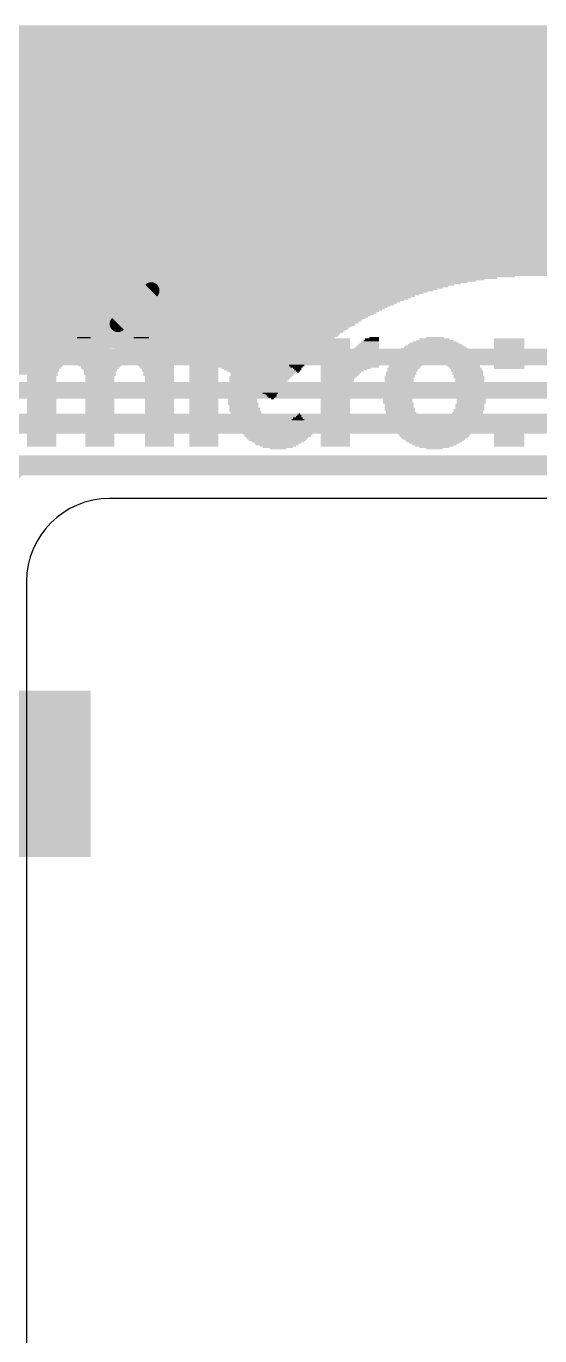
# Model space of a CAD drawing. Extents: x -28.6 to 28.6, y -39.6 to 14.1.
# Drawn here: x 5.08 to 12.92, y -23.84 to -3.84 of the extents above; entities that cross this region are included whole.
import ezdxf

# ---------------------------------------------------------------- set-up
doc = ezdxf.new("R2010")
doc.units = 0
for name, color, linetype in [('1', 12, 'CONTINUOUS'), ('17', 110, 'CONTINUOUS'), ('20', 53, 'CONTINUOUS'), ('200', 40, 'CONTINUOUS'), ('201', 6, 'CONTINUOUS'), ('21', 40, 'CONTINUOUS')]:
    doc.layers.add(name, color=color, linetype=linetype)

# ---------------------------------------------------------------- blocks, each defined once
blk = doc.blocks.new('ROUNDP')
at = {"const_width": 0.5}
blk.add_lwpolyline([(0, -0.25, 1), (0, 0.25, 1), (0, -0.25)], format="xyb", dxfattribs=at)
blk = doc.blocks.new('RECT')
blk.add_solid([(-0.5, -0.5), (0.5, -0.5), (-0.5, 0.5), (0.5, 0.5)])

msp = doc.modelspace()

# ---------------------------------------------------------------- linework, layer by layer
at = {"layer": '1'}
for points, const_width in [([(5.715, -4.68), (5.715, -7.874)], 0.254), ([(8.255, -4.68), (8.255, -5.32)], 0.3048), ([(10.795, -4.68), (10.795, -5.32)], 0.3048), ([(8.255, -5.32), (9.525, -6.59)], 0.3048), ([(10.795, -5.32), (9.525, -6.59)], 0.3048), ([(10.795, -5.32), (12.065, -6.59)], 0.3048), ([(13.335, -5.32), (12.065, -6.59)], 0.3048), ([(6.985, -6.59), (6.985, -7.874)], 0.254), ([(5.715, -7.874), (3.683, -7.874)], 0.254), ([(6.985, -7.874), (6.477, -8.382)], 0.254), ([(6.477, -8.382), (3.937, -8.382)], 0.254), ([(15.875, -8.89), (4.191, -8.89)], 0.254), ([(16.51, -9.398), (4.445, -9.398)], 0.254), ([(4.699, -9.906), (18.923, -9.906)], 0.3048), ([(3.81, -11.684), (4.953, -10.541)], 0.3048), ([(4.953, -10.541), (20.193, -10.541)], 0.3048)]:
    msp.add_lwpolyline(points, dxfattribs=dict(at, const_width=const_width))
for points, const_width in [([(5.7785, -4.68, 1), (5.6515, -4.68)], 0.127), ([(8.3312, -4.68, 1), (8.1788, -4.68)], 0.1524), ([(10.8712, -4.68, 1), (10.7188, -4.68)], 0.1524), ([(8.3089, -5.2661, 1), (8.2011, -5.3739)], 0.1524), ([(10.8489, -5.2661, 1), (10.7411, -5.3739)], 0.1524), ([(10.8489, -5.3739, 1), (10.7411, -5.2661)], 0.1524), ([(8.1788, -5.32, 1), (8.3312, -5.32)], 0.1524), ([(10.7188, -5.32, 1), (10.8712, -5.32)], 0.1524), ([(7.0485, -6.59, 1), (6.9215, -6.59)], 0.127), ([(9.4711, -6.5361, 1), (9.5789, -6.6439)], 0.1524), ([(9.4711, -6.6439, 1), (9.5789, -6.5361)], 0.1524), ([(12.0111, -6.5361, 1), (12.1189, -6.6439)], 0.1524), ([(12.0111, -6.6439, 1), (12.1189, -6.5361)], 0.1524), ([(5.715, -7.9375, 1), (5.715, -7.8105)], 0.127), ([(7.0299, -7.9189, 1), (6.9401, -7.8291)], 0.127), ([(5.6515, -7.874, 1), (5.7785, -7.874)], 0.127), ([(6.9215, -7.874, 1), (7.0485, -7.874)], 0.127), ([(6.4321, -8.3371, 1), (6.5219, -8.4269)], 0.127), ([(6.477, -8.4455, 1), (6.477, -8.3185)], 0.127), ([(5.0069, -10.5949, 1), (4.8991, -10.4871)], 0.1524)]:
    msp.add_lwpolyline(points, format="xyb", dxfattribs=dict(at, const_width=const_width))
at = {"layer": '20'}
for p, q in [((23.876, -11.049), (6.35, -11.049)), ((5.08, -12.319), (5.08, -38.354))]:
    msp.add_line(p, q, dxfattribs=at)
msp.add_arc((6.35, -12.319), 1.27, 90, 180, dxfattribs=at)
at = {"layer": '21', "const_width": 0.127}
msp.add_lwpolyline([(-27.5, -7.5), (27.5, -7.5)], dxfattribs=at)

# ---------------------------------------------------------------- block references
at = {"layer": '17', "xscale": 1.6764, "yscale": 1.6764}
for p in [(5.715, -4.68), (5.715, -4.68), (8.255, -4.68), (8.255, -4.68), (10.795, -4.68), (10.795, -4.68), (13.335, -4.68), (13.335, -4.68), (4.445, -6.59), (4.445, -6.59), (6.985, -6.59), (6.985, -6.59), (9.525, -6.59), (9.525, -6.59), (12.065, -6.59), (12.065, -6.59)]:
    msp.add_blockref('ROUNDP', p, dxfattribs=at)
at = {"layer": '200', "yscale": 0.0212}
for p, xscale in [((7.7879, -8.0446), 0.4445), ((7.7879, -8.0658), 0.4445), ((7.7879, -8.0869), 0.4445), ((7.7879, -8.1081), 0.4445), ((7.7879, -8.1293), 0.4445), ((7.7879, -8.1504), 0.4445), ((7.7879, -8.1716), 0.4445), ((7.7879, -8.1928), 0.4445), ((7.7879, -8.2139), 0.4445), ((7.7879, -8.2351), 0.4445), ((7.7879, -8.2563), 0.4445), ((7.7879, -8.2774), 0.4445), ((7.7879, -8.2986), 0.4445), ((7.7879, -8.3198), 0.4445), ((7.7879, -8.3409), 0.4445), ((7.7879, -8.3621), 0.4445), ((7.7879, -8.3832), 0.4445), ((7.7879, -8.4044), 0.4445), ((5.957, -8.5949), 0.2117), ((6.8354, -8.5949), 0.2328), ((7.7879, -8.4256), 0.4445), ((8.9308, -8.5949), 0.2752), ((10.3913, -8.5949), 0.1482), ((11.3226, -8.5949), 0.2752), ((5.3115, -8.6161), 0.4445), ((5.3115, -8.6372), 0.4445), ((5.3115, -8.6584), 0.4445), ((5.3115, -8.6796), 0.4445), ((5.3115, -8.7007), 0.4445), ((5.3115, -8.7219), 0.4445), ((5.3115, -8.7431), 0.4445), ((5.3115, -8.7642), 0.4445), ((5.3115, -8.7854), 0.4445), ((5.3115, -8.8066), 0.4445), ((5.9465, -8.8066), 0.7831), ((5.957, -8.7854), 0.762), ((5.957, -8.7642), 0.7196), ((5.957, -8.7431), 0.6773), ((5.9676, -8.7219), 0.6561), ((5.9676, -8.7007), 0.6138), ((5.957, -8.6796), 0.5503), ((5.957, -8.6584), 0.508), ((5.9676, -8.6372), 0.4445), ((5.957, -8.6161), 0.3387), ((6.8248, -8.8066), 0.889), ((6.8248, -8.7854), 0.8466), ((6.8248, -8.7642), 0.8043), ((6.8248, -8.7431), 0.762), ((6.8354, -8.7219), 0.7408), ((6.8248, -8.7007), 0.6773), ((6.8354, -8.6796), 0.6138), ((6.8354, -8.6584), 0.5715), ((6.8354, -8.6372), 0.4868), ((6.8354, -8.6161), 0.4022), ((7.7879, -8.6161), 0.4445), ((7.7879, -8.6372), 0.4445), ((7.7879, -8.6584), 0.4445), ((7.7879, -8.6796), 0.4445), ((7.7879, -8.7007), 0.4445), ((7.7879, -8.7219), 0.4445), ((7.7879, -8.7431), 0.4445), ((7.7879, -8.7642), 0.4445), ((7.7879, -8.7854), 0.4445), ((7.7879, -8.8066), 0.4445), ((8.9308, -8.8066), 1.0795), ((8.9308, -8.7854), 1.0371), ((8.9308, -8.7642), 0.9948), ((8.9203, -8.7431), 0.9313), ((8.9308, -8.7219), 0.8678), ((8.9308, -8.7007), 0.8255), ((8.9308, -8.6796), 0.7408), ((8.9308, -8.6584), 0.6561), ((8.9308, -8.6372), 0.5715), ((8.9414, -8.6161), 0.4656), ((9.7986, -8.6161), 0.4445), ((9.7986, -8.6372), 0.4445), ((9.7986, -8.6584), 0.4445), ((9.7986, -8.6796), 0.4445), ((9.7986, -8.7007), 0.4445), ((9.7986, -8.7219), 0.4445), ((9.7986, -8.7431), 0.4445), ((9.7986, -8.7642), 0.4445), ((9.7986, -8.7854), 0.4445), ((9.7986, -8.8066), 0.4445), ((10.2643, -8.8066), 0.4022), ((10.2749, -8.7642), 0.381), ((10.2749, -8.7854), 0.381), ((10.2855, -8.7431), 0.3598), ((10.296, -8.7219), 0.3387), ((10.3066, -8.7007), 0.3175), ((10.3172, -8.6796), 0.2963), ((10.3278, -8.6584), 0.2752), ((10.349, -8.6372), 0.2328), ((10.3595, -8.6161), 0.2117), ((11.312, -8.8066), 1.1006), ((11.312, -8.7854), 1.0583), ((11.312, -8.7642), 1.016), ((11.3226, -8.7431), 0.9525), ((11.312, -8.7219), 0.889), ((11.3226, -8.7007), 0.8255), ((11.312, -8.6796), 0.762), ((11.312, -8.6584), 0.6773), ((11.3226, -8.6372), 0.5715), ((11.312, -8.6161), 0.4657), ((12.4549, -8.6161), 0.4656), ((12.4549, -8.6372), 0.4656), ((12.4549, -8.6584), 0.4656), ((12.4549, -8.6796), 0.4656), ((12.4549, -8.7007), 0.4656), ((12.4549, -8.7219), 0.4656), ((12.4549, -8.7431), 0.4656), ((12.4549, -8.7642), 0.4656), ((12.4549, -8.7854), 0.4656), ((12.4549, -8.8066), 0.4656), ((6.1793, -8.8277), 2.1801), ((6.2004, -8.9124), 2.2224), ((6.2004, -8.9336), 2.2224), ((6.2004, -8.9547), 2.2224), ((6.2004, -8.9759), 2.2224), ((6.1899, -8.8489), 2.2012), ((6.1899, -8.8701), 2.2012), ((6.1899, -8.8912), 2.2012), ((5.3856, -8.9971), 0.5926), ((6.211, -8.9971), 0.762), ((7.0365, -8.9971), 0.5926), ((7.7879, -8.8277), 0.4445), ((7.7879, -8.8489), 0.4445), ((7.7879, -8.8701), 0.4445), ((7.7879, -8.8912), 0.4445), ((7.7879, -8.9124), 0.4445), ((7.7879, -8.9336), 0.4445), ((7.7879, -8.9547), 0.4445), ((7.7879, -8.9759), 0.4445), ((7.7879, -8.9971), 0.4445), ((8.8038, -8.9759), 1.0795), ((8.5604, -8.9971), 0.5926), ((8.825, -8.9547), 1.0795), ((8.8356, -8.9336), 1.1006), ((8.8462, -8.9124), 1.0795), ((8.8673, -8.8912), 1.0795), ((8.8991, -8.8489), 1.1006), ((8.8885, -8.8701), 1.0795), ((8.9097, -8.8277), 1.0795), ((9.1742, -8.9971), 0.2963), ((9.7986, -8.8277), 0.4445), ((9.7986, -8.8489), 0.4445), ((9.7986, -8.8701), 0.4445), ((10.0209, -8.8912), 0.889), ((10.0209, -8.9124), 0.889), ((10.0209, -8.9336), 0.889), ((10.0209, -8.9547), 0.889), ((10.0209, -8.9759), 0.889), ((10.0209, -8.9971), 0.889), ((10.2537, -8.8489), 0.4233), ((10.2537, -8.8701), 0.4233), ((10.2643, -8.8277), 0.4022), ((10.9098, -8.9759), 0.5503), ((10.8887, -8.9971), 0.508), ((11.312, -8.9336), 1.3123), ((10.9416, -8.9547), 0.5715), ((11.312, -8.9124), 1.27), ((11.312, -8.8912), 1.2276), ((11.312, -8.8489), 1.1853), ((11.3226, -8.8701), 1.2065), ((11.312, -8.8277), 1.143), ((11.6824, -8.9547), 0.5715), ((11.7141, -8.9759), 0.5503), ((11.7353, -8.9971), 0.508), ((12.4549, -8.8277), 0.4656), ((12.4549, -8.8489), 0.4656), ((12.4549, -8.8701), 0.4656), ((12.4549, -8.8912), 0.4656), ((12.4549, -8.9124), 0.4656), ((12.4549, -8.9336), 0.4656), ((12.4549, -8.9547), 0.4656), ((12.4549, -8.9759), 0.4656), ((12.4549, -8.9971), 0.4656), ((5.3644, -9.0182), 0.5503), ((5.3538, -9.0394), 0.5291), ((5.3432, -9.0606), 0.508), ((5.3326, -9.0817), 0.4868), ((5.3326, -9.1029), 0.4868), ((5.3221, -9.1241), 0.4657), ((5.3221, -9.1452), 0.4657), ((5.3221, -9.1664), 0.4657), ((5.3115, -9.1875), 0.4445), ((5.3115, -9.2087), 0.4445), ((6.2004, -9.0182), 0.6561), ((6.2004, -9.0606), 0.5715), ((6.211, -9.0394), 0.5926), ((6.2004, -9.0817), 0.5291), ((6.211, -9.1029), 0.508), ((6.2004, -9.1241), 0.4868), ((6.2004, -9.1452), 0.4868), ((6.211, -9.1664), 0.4657), ((6.2004, -9.1875), 0.4445), ((6.2004, -9.2087), 0.4445), ((7.0577, -9.0182), 0.5503), ((7.0682, -9.0394), 0.5291), ((7.0788, -9.0606), 0.508), ((7.0894, -9.0817), 0.4868), ((7.0894, -9.1029), 0.4868), ((7.1, -9.1241), 0.4657), ((7.1, -9.1452), 0.4657), ((7.1, -9.1664), 0.4657), ((7.1106, -9.1875), 0.4445), ((7.1106, -9.2087), 0.4445), ((7.7879, -9.0182), 0.4445), ((7.7879, -9.0394), 0.4445), ((7.7879, -9.0606), 0.4445), ((7.7879, -9.0817), 0.4445), ((7.7879, -9.1029), 0.4445), ((7.7879, -9.1241), 0.4445), ((7.7879, -9.1452), 0.4445), ((7.7879, -9.1664), 0.4445), ((7.7879, -9.1875), 0.4445), ((7.7879, -9.2087), 0.4445), ((8.4123, -9.1875), 0.4656), ((8.4123, -9.2087), 0.4656), ((8.444, -9.1241), 0.4868), ((8.4334, -9.1452), 0.4656), ((8.4334, -9.1664), 0.4656), ((8.4864, -9.0606), 0.5291), ((8.4758, -9.0817), 0.508), ((8.4652, -9.1029), 0.4868), ((8.5181, -9.0182), 0.5503), ((8.5075, -9.0394), 0.5291), ((9.206, -9.0182), 0.2328), ((9.206, -9.0394), 0.1905), ((9.2166, -9.0606), 0.127), ((9.2272, -9.0817), 0.1058), ((9.2272, -9.1029), 0.0635), ((9.2272, -9.1241), 0.0212), ((9.9256, -9.0817), 0.6985), ((9.8621, -9.1664), 0.5715), ((10.0209, -9.0182), 0.889), ((10.0209, -9.0394), 0.889), ((9.9574, -9.0606), 0.762), ((9.8833, -9.1241), 0.6138), ((9.8727, -9.1452), 0.5926), ((9.8516, -9.1875), 0.5503), ((9.841, -9.2087), 0.5291), ((9.9045, -9.1029), 0.6561), ((10.7828, -9.1875), 0.4656), ((10.7723, -9.2087), 0.4445), ((10.7934, -9.1664), 0.4445), ((10.804, -9.1241), 0.4656), ((10.804, -9.1452), 0.4656), ((10.8358, -9.0606), 0.4868), ((10.8252, -9.0817), 0.4656), ((10.8252, -9.1029), 0.4656), ((10.8675, -9.0182), 0.508), ((10.8569, -9.0394), 0.4868), ((11.7565, -9.0182), 0.508), ((11.7671, -9.0394), 0.4868), ((11.7882, -9.0606), 0.4868), ((11.7988, -9.0817), 0.4656), ((11.8094, -9.1029), 0.4868), ((11.82, -9.1241), 0.4656), ((11.82, -9.1452), 0.4656), ((11.8306, -9.1664), 0.4445), ((11.8411, -9.1875), 0.4656), ((11.8411, -9.2087), 0.4656), ((12.4549, -9.0182), 0.4656), ((12.4549, -9.0394), 0.4656), ((12.4549, -9.0606), 0.4656), ((5.3115, -9.2299), 0.4445), ((5.3115, -9.251), 0.4445), ((5.3115, -9.2722), 0.4445), ((5.3115, -9.2934), 0.4445), ((5.3115, -9.3145), 0.4445), ((5.3115, -9.3357), 0.4445), ((5.3115, -9.3569), 0.4445), ((5.3115, -9.378), 0.4445), ((5.3115, -9.3992), 0.4445), ((6.2004, -9.2299), 0.4445), ((6.2004, -9.251), 0.4445), ((6.2004, -9.2722), 0.4445), ((6.2004, -9.2934), 0.4445), ((6.2004, -9.3145), 0.4445), ((6.2004, -9.3357), 0.4445), ((6.2004, -9.3569), 0.4445), ((6.2004, -9.378), 0.4445), ((6.2004, -9.3992), 0.4445), ((7.1106, -9.2299), 0.4445), ((7.1106, -9.251), 0.4445), ((7.1106, -9.2722), 0.4445), ((7.1106, -9.2934), 0.4445), ((7.1106, -9.3145), 0.4445), ((7.1106, -9.3357), 0.4445), ((7.1106, -9.3569), 0.4445), ((7.1106, -9.378), 0.4445), ((7.1106, -9.3992), 0.4445), ((7.7879, -9.2299), 0.4445), ((7.7879, -9.251), 0.4445), ((7.7879, -9.2722), 0.4445), ((7.7879, -9.2934), 0.4445), ((7.7879, -9.3145), 0.4445), ((7.7879, -9.3357), 0.4445), ((7.7879, -9.3569), 0.4445), ((7.7879, -9.378), 0.4445), ((7.7879, -9.3992), 0.4445), ((8.3805, -9.3145), 0.4445), ((8.3805, -9.3357), 0.4445), ((8.3805, -9.3569), 0.4445), ((8.3805, -9.378), 0.4445), ((8.3805, -9.3992), 0.4445), ((8.3911, -9.2934), 0.4656), ((8.4017, -9.251), 0.4445), ((8.4017, -9.2722), 0.4445), ((8.4123, -9.2299), 0.4656), ((9.8304, -9.2299), 0.508), ((9.8304, -9.251), 0.508), ((9.8198, -9.2722), 0.4868), ((9.8198, -9.2934), 0.4868), ((9.8198, -9.3145), 0.4868), ((9.8092, -9.3357), 0.4656), ((9.8092, -9.3569), 0.4656), ((9.8092, -9.378), 0.4656), ((9.8092, -9.3992), 0.4656), ((10.7511, -9.3145), 0.4445), ((10.7511, -9.3357), 0.4445), ((10.7511, -9.3569), 0.4445), ((10.7511, -9.378), 0.4445), ((10.7511, -9.3992), 0.4445), ((10.7617, -9.2934), 0.4656), ((10.7723, -9.2299), 0.4445), ((10.7723, -9.251), 0.4445), ((10.7723, -9.2722), 0.4445), ((11.8517, -9.2299), 0.4445), ((11.8517, -9.251), 0.4445), ((11.8517, -9.2722), 0.4445), ((11.8623, -9.2934), 0.4656), ((11.8729, -9.3145), 0.4445), ((11.8729, -9.3357), 0.4445), ((11.8729, -9.3569), 0.4445), ((11.8729, -9.378), 0.4445), ((11.8729, -9.3992), 0.4445), ((5.3115, -9.4204), 0.4445), ((5.3115, -9.4415), 0.4445), ((5.3115, -9.4627), 0.4445), ((5.3115, -9.4839), 0.4445), ((5.3115, -9.505), 0.4445), ((5.3115, -9.5262), 0.4445), ((5.3115, -9.5474), 0.4445), ((5.3115, -9.5685), 0.4445), ((5.3115, -9.5897), 0.4445), ((6.2004, -9.4204), 0.4445), ((6.2004, -9.4415), 0.4445), ((6.2004, -9.4627), 0.4445), ((6.2004, -9.4839), 0.4445), ((6.2004, -9.505), 0.4445), ((6.2004, -9.5262), 0.4445), ((6.2004, -9.5474), 0.4445), ((6.2004, -9.5685), 0.4445), ((6.2004, -9.5897), 0.4445), ((7.1106, -9.4204), 0.4445), ((7.1106, -9.4415), 0.4445), ((7.1106, -9.4627), 0.4445), ((7.1106, -9.4839), 0.4445), ((7.1106, -9.505), 0.4445), ((7.1106, -9.5262), 0.4445), ((7.1106, -9.5474), 0.4445), ((7.1106, -9.5685), 0.4445), ((7.1106, -9.5897), 0.4445), ((7.7879, -9.4204), 0.4445), ((7.7879, -9.4415), 0.4445), ((7.7879, -9.4627), 0.4445), ((7.7879, -9.4839), 0.4445), ((7.7879, -9.505), 0.4445), ((7.7879, -9.5262), 0.4445), ((7.7879, -9.5474), 0.4445), ((7.7879, -9.5685), 0.4445), ((7.7879, -9.5897), 0.4445), ((8.3805, -9.4204), 0.4445), ((8.3805, -9.4415), 0.4445), ((8.3805, -9.4627), 0.4445), ((8.3805, -9.4839), 0.4445), ((8.3805, -9.505), 0.4445), ((8.3805, -9.5262), 0.4445), ((8.3805, -9.5474), 0.4445), ((8.3805, -9.5685), 0.4445), ((8.3911, -9.5897), 0.4656), ((9.7986, -9.4204), 0.4445), ((9.7986, -9.4415), 0.4445), ((9.7986, -9.4627), 0.4445), ((9.7986, -9.4839), 0.4445), ((9.7986, -9.505), 0.4445), ((9.7986, -9.5262), 0.4445), ((9.7986, -9.5474), 0.4445), ((9.7986, -9.5685), 0.4445), ((9.7986, -9.5897), 0.4445), ((10.7511, -9.4204), 0.4445), ((10.7511, -9.4415), 0.4445), ((10.7511, -9.4627), 0.4445), ((10.7511, -9.4839), 0.4445), ((10.7511, -9.505), 0.4445), ((10.7511, -9.5262), 0.4445), ((10.7511, -9.5474), 0.4445), ((10.7511, -9.5685), 0.4445), ((10.7617, -9.5897), 0.4656), ((11.8729, -9.4204), 0.4445), ((11.8729, -9.4415), 0.4445), ((11.8729, -9.4627), 0.4445), ((11.8729, -9.4839), 0.4445), ((11.8729, -9.505), 0.4445), ((11.8729, -9.5262), 0.4445), ((11.8729, -9.5474), 0.4445), ((11.8729, -9.5685), 0.4445), ((11.8729, -9.5897), 0.4445), ((5.3115, -9.6109), 0.4445), ((5.3115, -9.632), 0.4445), ((5.3115, -9.6532), 0.4445), ((5.3115, -9.6744), 0.4445), ((5.3115, -9.6955), 0.4445), ((5.3115, -9.7167), 0.4445), ((5.3115, -9.7379), 0.4445), ((5.3115, -9.759), 0.4445), ((5.3115, -9.7802), 0.4445), ((5.3115, -9.8014), 0.4445), ((6.2004, -9.6109), 0.4445), ((6.2004, -9.632), 0.4445), ((6.2004, -9.6532), 0.4445), ((6.2004, -9.6744), 0.4445), ((6.2004, -9.6955), 0.4445), ((6.2004, -9.7167), 0.4445), ((6.2004, -9.7379), 0.4445), ((6.2004, -9.759), 0.4445), ((6.2004, -9.7802), 0.4445), ((6.2004, -9.8014), 0.4445), ((7.1106, -9.6109), 0.4445), ((7.1106, -9.632), 0.4445), ((7.1106, -9.6532), 0.4445), ((7.1106, -9.6744), 0.4445), ((7.1106, -9.6955), 0.4445), ((7.1106, -9.7167), 0.4445), ((7.1106, -9.7379), 0.4445), ((7.1106, -9.759), 0.4445), ((7.1106, -9.7802), 0.4445), ((7.1106, -9.8014), 0.4445), ((7.7879, -9.6109), 0.4445), ((7.7879, -9.632), 0.4445), ((7.7879, -9.6532), 0.4445), ((7.7879, -9.6744), 0.4445), ((7.7879, -9.6955), 0.4445), ((7.7879, -9.7167), 0.4445), ((7.7879, -9.7379), 0.4445), ((7.7879, -9.759), 0.4445), ((7.7879, -9.7802), 0.4445), ((7.7879, -9.8014), 0.4445), ((8.3911, -9.6109), 0.4656), ((8.4017, -9.632), 0.4445), ((8.4017, -9.6532), 0.4445), ((8.4123, -9.6744), 0.4656), ((8.4123, -9.6955), 0.4656), ((8.4229, -9.7167), 0.4868), ((8.4334, -9.7379), 0.4656), ((8.444, -9.759), 0.4868), ((8.4546, -9.7802), 0.508), ((8.4652, -9.8014), 0.4868), ((9.2377, -9.8014), 0.0847), ((9.2483, -9.7802), 0.0635), ((9.2483, -9.759), 0.0212), ((9.7986, -9.6109), 0.4445), ((9.7986, -9.632), 0.4445), ((9.7986, -9.6532), 0.4445), ((9.7986, -9.6744), 0.4445), ((9.7986, -9.6955), 0.4445), ((9.7986, -9.7167), 0.4445), ((9.7986, -9.7379), 0.4445), ((9.7986, -9.759), 0.4445), ((9.7986, -9.7802), 0.4445), ((9.7986, -9.8014), 0.4445), ((10.7723, -9.6109), 0.4445), ((10.7723, -9.632), 0.4445), ((10.7723, -9.6532), 0.4445), ((10.7828, -9.6744), 0.4656), ((10.7828, -9.6955), 0.4656), ((10.7934, -9.7167), 0.4445), ((10.804, -9.7379), 0.4656), ((10.804, -9.759), 0.4656), ((10.8146, -9.7802), 0.4868), ((10.8358, -9.8014), 0.4868), ((11.7988, -9.7802), 0.4656), ((11.7988, -9.8014), 0.4656), ((11.82, -9.7379), 0.4656), ((11.82, -9.759), 0.4656), ((11.8411, -9.6955), 0.4656), ((11.8306, -9.7167), 0.4445), ((11.8517, -9.6109), 0.4445), ((11.8517, -9.632), 0.4445), ((11.8517, -9.6532), 0.4445), ((11.8517, -9.6744), 0.4445), ((12.4549, -9.8014), 0.4656), ((5.3115, -9.8225), 0.4445), ((5.3115, -9.8437), 0.4445), ((5.3115, -9.8649), 0.4445), ((5.3115, -9.886), 0.4445), ((5.3115, -9.9072), 0.4445), ((5.3115, -9.9284), 0.4445), ((5.3115, -9.9495), 0.4445), ((5.3115, -9.9707), 0.4445), ((5.3115, -9.9919), 0.4445), ((6.2004, -9.8225), 0.4445), ((6.2004, -9.8437), 0.4445), ((6.2004, -9.8649), 0.4445), ((6.2004, -9.886), 0.4445), ((6.2004, -9.9072), 0.4445), ((6.2004, -9.9284), 0.4445), ((6.2004, -9.9495), 0.4445), ((6.2004, -9.9707), 0.4445), ((6.2004, -9.9919), 0.4445), ((7.1106, -9.8225), 0.4445), ((7.1106, -9.8437), 0.4445), ((7.1106, -9.8649), 0.4445), ((7.1106, -9.886), 0.4445), ((7.1106, -9.9072), 0.4445), ((7.1106, -9.9284), 0.4445), ((7.1106, -9.9495), 0.4445), ((7.1106, -9.9707), 0.4445), ((7.1106, -9.9919), 0.4445), ((7.7879, -9.8225), 0.4445), ((7.7879, -9.8437), 0.4445), ((7.7879, -9.8649), 0.4445), ((7.7879, -9.886), 0.4445), ((7.7879, -9.9072), 0.4445), ((7.7879, -9.9284), 0.4445), ((7.7879, -9.9495), 0.4445), ((7.7879, -9.9707), 0.4445), ((7.7879, -9.9919), 0.4445), ((8.4758, -9.8225), 0.508), ((8.5075, -9.8437), 0.5291), ((8.5181, -9.8649), 0.5503), ((8.5499, -9.886), 0.6138), ((8.8144, -9.9072), 1.1006), ((8.8356, -9.9284), 1.1006), ((8.8462, -9.9495), 1.1218), ((8.8673, -9.9707), 1.1218), ((8.8673, -9.9919), 1.1218), ((9.1954, -9.886), 0.2963), ((9.2166, -9.8649), 0.254), ((9.2272, -9.8437), 0.1905), ((9.2272, -9.8225), 0.1482), ((9.7986, -9.8225), 0.4445), ((9.7986, -9.8437), 0.4445), ((9.7986, -9.8649), 0.4445), ((9.7986, -9.886), 0.4445), ((9.7986, -9.9072), 0.4445), ((9.7986, -9.9284), 0.4445), ((9.7986, -9.9495), 0.4445), ((9.7986, -9.9707), 0.4445), ((9.7986, -9.9919), 0.4445), ((10.8358, -9.8225), 0.4868), ((10.8569, -9.8437), 0.4868), ((10.8675, -9.8649), 0.508), ((10.8887, -9.886), 0.508), ((10.9098, -9.9072), 0.5503), ((10.9416, -9.9284), 0.5715), ((11.312, -9.9495), 1.3123), ((11.312, -9.9707), 1.27), ((11.312, -9.9919), 1.2276), ((11.6824, -9.9284), 0.5715), ((11.7141, -9.9072), 0.5503), ((11.7353, -9.886), 0.508), ((11.7565, -9.8649), 0.508), ((11.7671, -9.8437), 0.4868), ((11.7882, -9.8225), 0.4868), ((12.4549, -9.8225), 0.4656), ((12.4549, -9.8437), 0.4656), ((12.4549, -9.8649), 0.4656), ((12.4549, -9.886), 0.4656), ((12.4549, -9.9072), 0.4656), ((12.4549, -9.9284), 0.4656), ((12.4549, -9.9495), 0.4656), ((12.4549, -9.9707), 0.4656), ((12.4549, -9.9919), 0.4656), ((5.3115, -10.013), 0.4445), ((5.3115, -10.0342), 0.4445), ((5.3115, -10.0553), 0.4445), ((5.3115, -10.0765), 0.4445), ((5.3115, -10.0977), 0.4445), ((5.3115, -10.1188), 0.4445), ((5.3115, -10.14), 0.4445), ((5.3115, -10.1612), 0.4445), ((5.3115, -10.1823), 0.4445), ((5.3115, -10.2035), 0.4445), ((6.2004, -10.013), 0.4445), ((6.2004, -10.0342), 0.4445), ((6.2004, -10.0553), 0.4445), ((6.2004, -10.0765), 0.4445), ((6.2004, -10.0977), 0.4445), ((6.2004, -10.1188), 0.4445), ((6.2004, -10.14), 0.4445), ((6.2004, -10.1612), 0.4445), ((6.2004, -10.1823), 0.4445), ((6.2004, -10.2035), 0.4445), ((7.1106, -10.013), 0.4445), ((7.1106, -10.0342), 0.4445), ((7.1106, -10.0553), 0.4445), ((7.1106, -10.0765), 0.4445), ((7.1106, -10.0977), 0.4445), ((7.1106, -10.1188), 0.4445), ((7.1106, -10.14), 0.4445), ((7.1106, -10.1612), 0.4445), ((7.1106, -10.1823), 0.4445), ((7.1106, -10.2035), 0.4445), ((7.7879, -10.013), 0.4445), ((7.7879, -10.0342), 0.4445), ((7.7879, -10.0553), 0.4445), ((7.7879, -10.0765), 0.4445), ((7.7879, -10.0977), 0.4445), ((7.7879, -10.1188), 0.4445), ((7.7879, -10.14), 0.4445), ((7.7879, -10.1612), 0.4445), ((7.7879, -10.1823), 0.4445), ((7.7879, -10.2035), 0.4445), ((8.8885, -10.013), 1.1218), ((8.9097, -10.0342), 1.1218), ((8.9097, -10.0553), 1.0795), ((8.9203, -10.0765), 1.0583), ((8.9203, -10.0977), 1.016), ((8.9097, -10.1188), 0.9525), ((8.9097, -10.14), 0.9101), ((8.9097, -10.1612), 0.8678), ((8.9203, -10.1823), 0.8043), ((8.9203, -10.2035), 0.7196), ((9.7986, -10.013), 0.4445), ((9.7986, -10.0342), 0.4445), ((9.7986, -10.0553), 0.4445), ((9.7986, -10.0765), 0.4445), ((9.7986, -10.0977), 0.4445), ((9.7986, -10.1188), 0.4445), ((9.7986, -10.14), 0.4445), ((9.7986, -10.1612), 0.4445), ((9.7986, -10.1823), 0.4445), ((9.7986, -10.2035), 0.4445), ((11.3014, -10.013), 1.2065), ((11.312, -10.0342), 1.1853), ((11.312, -10.0553), 1.143), ((11.312, -10.0765), 1.1006), ((11.312, -10.0977), 1.0583), ((11.312, -10.1188), 1.016), ((11.3014, -10.14), 0.9525), ((11.312, -10.1612), 0.889), ((11.312, -10.1823), 0.8466), ((11.312, -10.2035), 0.762), ((12.4549, -10.013), 0.4656), ((12.4549, -10.0342), 0.4656), ((12.4549, -10.0553), 0.4656), ((12.4549, -10.0765), 0.4656), ((12.4549, -10.0977), 0.4656), ((12.4549, -10.1188), 0.4656), ((12.4549, -10.14), 0.4656), ((12.4549, -10.1612), 0.4656), ((12.4549, -10.1823), 0.4656), ((12.4549, -10.2035), 0.4656), ((5.3115, -10.2247), 0.4445), ((5.3115, -10.2458), 0.4445), ((6.2004, -10.2247), 0.4445), ((6.2004, -10.2458), 0.4445), ((7.1106, -10.2247), 0.4445), ((7.1106, -10.2458), 0.4445), ((7.7879, -10.2247), 0.4445), ((7.7879, -10.2458), 0.4445), ((8.9097, -10.2247), 0.6561), ((8.9203, -10.2458), 0.5503), ((8.9203, -10.267), 0.4656), ((8.9203, -10.2882), 0.254), ((9.7986, -10.2247), 0.4445), ((9.7986, -10.2458), 0.4445), ((11.312, -10.2247), 0.6773), ((11.312, -10.2458), 0.5926), ((11.312, -10.267), 0.4657), ((11.312, -10.2882), 0.254), ((12.4549, -10.2247), 0.4656), ((12.4549, -10.2458), 0.4656), ((3.4383, -13.9922), 5.2491), ((3.3219, -14.2039), 5.482), ((3.3325, -14.1615), 5.4608), ((3.3325, -14.1827), 5.4608), ((3.3431, -14.1404), 5.4396), ((3.3536, -14.1192), 5.4184), ((3.3642, -14.098), 5.3973), ((3.3748, -14.0769), 5.3761), ((3.3854, -14.0557), 5.355), ((3.396, -14.0345), 5.3338), ((3.4171, -14.0134), 5.2915), ((3.3113, -14.2673), 5.5031), ((3.3113, -14.2885), 5.5031), ((3.3113, -14.3097), 5.5031), ((3.3113, -14.3308), 5.5031), ((3.3113, -14.352), 5.5031), ((3.3113, -14.3732), 5.5031), ((3.3113, -14.3943), 5.5031), ((3.3219, -14.225), 5.482), ((3.3219, -14.2462), 5.482), ((3.3113, -14.4155), 5.5031), ((3.3113, -14.4367), 5.5031), ((3.3113, -14.4578), 5.5031), ((3.3113, -14.479), 5.5031), ((3.3113, -14.5002), 5.5031), ((3.3113, -14.5213), 5.5031), ((3.3113, -14.5425), 5.5031), ((3.3113, -14.5637), 5.5031), ((3.3113, -14.5848), 5.5031), ((3.3113, -14.606), 5.5031), ((3.3113, -14.6272), 5.5031), ((3.3113, -14.6483), 5.5031), ((3.3113, -14.6695), 5.5031), ((3.3113, -14.6907), 5.5031), ((3.3113, -14.7118), 5.5031), ((3.3113, -14.733), 5.5031), ((3.3113, -14.7542), 5.5031), ((3.3113, -14.7753), 5.5031), ((3.3113, -14.7965), 5.5031), ((3.3113, -14.8177), 5.5031), ((3.3113, -14.8388), 5.5031), ((3.3113, -14.86), 5.5031), ((3.3113, -14.8812), 5.5031), ((3.3113, -14.9023), 5.5031), ((3.3113, -14.9235), 5.5031), ((3.3113, -14.9447), 5.5031), ((3.3113, -14.9658), 5.5031), ((3.3113, -14.987), 5.5031), ((3.3113, -15.0082), 5.5031), ((4.2426, -15.0293), 3.6405), ((4.2426, -15.0505), 3.6405), ((4.2426, -15.0716), 3.6405), ((4.2426, -15.0928), 3.6405), ((4.2426, -15.114), 3.6405), ((4.2426, -15.1351), 3.6405), ((4.2426, -15.1563), 3.6405), ((4.2426, -15.1775), 3.6405), ((4.2426, -15.1986), 3.6405), ((4.2426, -15.2198), 3.6405), ((4.2426, -15.241), 3.6405), ((4.2426, -15.2621), 3.6405), ((4.2426, -15.2833), 3.6405), ((4.2426, -15.3045), 3.6405), ((4.2426, -15.3256), 3.6405), ((4.2426, -15.3468), 3.6405), ((4.2426, -15.368), 3.6405), ((4.2426, -15.3891), 3.6405), ((3.3113, -15.4526), 5.5031), ((3.3113, -15.4738), 5.5031), ((3.3113, -15.495), 5.5031), ((3.3113, -15.5161), 5.5031), ((3.3113, -15.5373), 5.5031), ((3.3113, -15.5585), 5.5031), ((3.3113, -15.5796), 5.5031), ((3.3113, -15.6008), 5.5031), ((4.2426, -15.4103), 3.6405), ((4.2426, -15.4315), 3.6405), ((3.3113, -15.622), 5.5031), ((3.3113, -15.6431), 5.5031), ((3.3113, -15.6643), 5.5031), ((3.3113, -15.6855), 5.5031), ((3.3113, -15.7066), 5.5031), ((3.3113, -15.7278), 5.5031), ((3.3113, -15.749), 5.5031), ((3.3113, -15.7701), 5.5031), ((3.3113, -15.7913), 5.5031), ((3.3113, -15.8125), 5.5031), ((3.3113, -15.8336), 5.5031), ((3.3113, -15.8548), 5.5031), ((3.3113, -15.876), 5.5031), ((3.3113, -15.8971), 5.5031), ((3.3113, -15.9183), 5.5031), ((3.3113, -15.9394), 5.5031), ((3.3113, -15.9606), 5.5031), ((3.3113, -15.9818), 5.5031), ((3.3113, -16.0029), 5.5031), ((3.3113, -16.0241), 5.5031), ((3.3113, -16.0453), 5.5031), ((3.3113, -16.0664), 5.5031), ((3.3113, -16.0876), 5.5031), ((3.3113, -16.1088), 5.5031), ((3.3113, -16.1299), 5.5031), ((3.3113, -16.1511), 5.5031), ((3.3113, -16.1723), 5.5031), ((3.3113, -16.1934), 5.5031), ((3.3113, -16.2146), 5.5031), ((3.3113, -16.2358), 5.5031), ((3.3219, -16.2569), 5.482), ((3.3219, -16.2781), 5.482), ((3.3219, -16.2993), 5.482), ((3.3325, -16.3204), 5.4608), ((3.3325, -16.3416), 5.4608), ((3.3431, -16.3628), 5.4396), ((3.3536, -16.3839), 5.4184), ((3.3642, -16.4051), 5.3973), ((3.3748, -16.4263), 5.3761), ((3.3854, -16.4474), 5.355), ((3.396, -16.4686), 5.3338), ((3.4171, -16.4898), 5.2915), ((3.4489, -16.5109), 5.228)]:
    msp.add_blockref('RECT', p, dxfattribs=dict(at, xscale=xscale))
at = {"layer": '201', "yscale": 0.0212, "rotation": 180}
for p, xscale in [((0.0117, -4.0019), 53.0839), ((0.0117, -3.9596), 53.0415), ((0.0117, -3.9808), 53.0415), ((0.0117, -3.9173), 52.9992), ((0.0117, -3.9384), 52.9992), ((0.0117, -3.8749), 52.9569), ((0.0117, -3.8961), 52.9569), ((0.0117, -3.8326), 52.9146), ((0.0117, -3.8538), 52.9146), ((0.0117, -4.1924), 53.2955), ((0.0117, -4.1501), 53.2532), ((0.0117, -4.1713), 53.2532), ((0.0117, -4.1078), 53.2109), ((0.0117, -4.1289), 53.2109), ((0.0117, -4.0654), 53.1685), ((0.0117, -4.0866), 53.1685), ((0.0117, -4.0231), 53.1262), ((0.0117, -4.0443), 53.1262), ((0.0117, -4.4041), 53.5072), ((0.0117, -4.3617), 53.4649), ((0.0117, -4.3829), 53.4649), ((0.0117, -4.3194), 53.4225), ((0.0117, -4.3406), 53.4225), ((0.0117, -4.2771), 53.3802), ((0.0117, -4.2982), 53.3802), ((0.0117, -4.2347), 53.3379), ((0.0117, -4.2559), 53.3379), ((0.0117, -4.2136), 53.2955), ((0.0117, -4.5734), 53.6765), ((0.0117, -4.5946), 53.6765), ((0.0117, -4.5311), 53.6342), ((0.0117, -4.5522), 53.6342), ((0.0117, -4.4887), 53.5919), ((0.0117, -4.5099), 53.5919), ((0.0117, -4.4464), 53.5495), ((0.0117, -4.4676), 53.5495), ((0.0117, -4.4252), 53.5072), ((0.0117, -4.8062), 53.8882), ((0.0117, -4.7427), 53.8458), ((0.0117, -4.7639), 53.8458), ((0.0117, -4.7851), 53.8458), ((0.0117, -4.7004), 53.8035), ((0.0117, -4.7216), 53.8035), ((0.0117, -4.6581), 53.7612), ((0.0117, -4.6792), 53.7612), ((0.0117, -4.6157), 53.7189), ((0.0117, -4.6369), 53.7189), ((0.0117, -4.9967), 54.0575), ((0.0117, -4.9544), 54.0152), ((0.0117, -4.9756), 54.0152), ((0.0117, -4.8909), 53.9728), ((0.0117, -4.9121), 53.9728), ((0.0223, -4.9332), 53.994), ((0.0117, -4.8486), 53.9305), ((0.0117, -4.8697), 53.9305), ((0.0117, -4.8274), 53.8882), ((0.0117, -5.2084), 54.2268), ((0.0117, -5.1449), 54.1845), ((0.0117, -5.166), 54.1845), ((0.0223, -5.1872), 54.2057), ((0.0117, -5.1025), 54.1422), ((0.0117, -5.1237), 54.1422), ((0.0117, -5.0391), 54.0998), ((0.0117, -5.0602), 54.0998), ((0.0117, -5.0814), 54.0998), ((0.0117, -5.0179), 54.0575), ((0.0117, -5.3565), 54.3538), ((0.0117, -5.3777), 54.3538), ((0.0117, -5.3989), 54.3538), ((0.0117, -5.3142), 54.3115), ((0.0117, -5.3354), 54.3115), ((0.0117, -5.2507), 54.2692), ((0.0117, -5.2719), 54.2692), ((0.0117, -5.293), 54.2692), ((0.0117, -5.2295), 54.2268), ((0.0117, -5.5894), 54.5232), ((0.0117, -5.5259), 54.4808), ((0.0117, -5.547), 54.4808), ((0.0117, -5.5682), 54.4808), ((0.0117, -5.4624), 54.4385), ((0.0117, -5.4835), 54.4385), ((0.0117, -5.5047), 54.4385), ((0.0117, -5.42), 54.3962), ((0.0117, -5.4412), 54.3962), ((0.0117, -5.7799), 54.6502), ((0.0117, -5.801), 54.6502), ((0.0117, -5.7164), 54.6078), ((0.0117, -5.7375), 54.6078), ((0.0117, -5.7587), 54.6078), ((0.0117, -5.6529), 54.5655), ((0.0117, -5.674), 54.5655), ((0.0117, -5.6952), 54.5655), ((0.0117, -5.6105), 54.5232), ((0.0117, -5.6317), 54.5232), ((0.0117, -5.9703), 54.7771), ((0.0117, -5.9915), 54.7771), ((0.0117, -5.9068), 54.7348), ((0.0117, -5.928), 54.7348), ((0.0117, -5.9492), 54.7348), ((0.0117, -5.8434), 54.6925), ((0.0117, -5.8645), 54.6925), ((0.0117, -5.8857), 54.6925), ((0.0223, -5.8222), 54.6713), ((0.0117, -6.1608), 54.9041), ((0.0117, -6.182), 54.9041), ((0.0117, -6.2032), 54.9041), ((0.0117, -6.0973), 54.8618), ((0.0117, -6.1185), 54.8618), ((0.0117, -6.1397), 54.8618), ((0.0117, -6.0338), 54.8195), ((0.0117, -6.055), 54.8195), ((0.0117, -6.0762), 54.8195), ((0.0117, -6.0127), 54.7771), ((0.0117, -6.3937), 55.0311), ((0.0117, -6.309), 54.9888), ((0.0117, -6.3302), 54.9888), ((0.0117, -6.3513), 54.9888), ((0.0117, -6.3725), 54.9888), ((0.0117, -6.2455), 54.9465), ((0.0117, -6.2667), 54.9465), ((0.0117, -6.2878), 54.9465), ((0.0117, -6.2243), 54.9041), ((0.0117, -6.563), 55.1158), ((0.0117, -6.5842), 55.1158), ((0.0117, -6.6053), 55.1158), ((0.0117, -6.4783), 55.0735), ((0.0117, -6.4995), 55.0735), ((0.0117, -6.5207), 55.0735), ((0.0117, -6.5418), 55.0735), ((0.0117, -6.4148), 55.0311), ((0.0117, -6.436), 55.0311), ((0.0117, -6.4572), 55.0311), ((0.0117, -6.7323), 55.2005), ((0.0117, -6.7535), 55.2005), ((0.0117, -6.7746), 55.2005), ((0.0117, -6.7958), 55.2005), ((0.0117, -6.6477), 55.1581), ((0.0117, -6.6688), 55.1581), ((0.0117, -6.69), 55.1581), ((0.0117, -6.7111), 55.1581), ((0.0117, -6.6265), 55.1158), ((0.0117, -7.0075), 55.3275), ((0.0117, -6.9016), 55.2851), ((0.0117, -6.9228), 55.2851), ((0.0117, -6.944), 55.2851), ((0.0117, -6.9651), 55.2851), ((0.0117, -6.9863), 55.2851), ((0.0117, -6.817), 55.2428), ((0.0117, -6.8381), 55.2428), ((0.0117, -6.8593), 55.2428), ((0.0117, -6.8805), 55.2428), ((0.0117, -7.1133), 55.3698), ((0.0117, -7.1345), 55.3698), ((0.0117, -7.1556), 55.3698), ((0.0117, -7.1768), 55.3698), ((0.0117, -7.198), 55.3698), ((0.0117, -7.0286), 55.3275), ((0.0117, -7.0498), 55.3275), ((0.0117, -7.071), 55.3275), ((0.0117, -7.0921), 55.3275), ((0.0117, -7.325), 55.4545), ((0.0117, -7.3461), 55.4545), ((0.0117, -7.3673), 55.4545), ((0.0117, -7.3885), 55.4545), ((0.0117, -7.4096), 55.4545), ((0.0117, -7.2191), 55.4121), ((0.0117, -7.2403), 55.4121), ((0.0117, -7.2615), 55.4121), ((0.0117, -7.2826), 55.4121), ((0.0117, -7.3038), 55.4121), ((0.0117, -7.5789), 55.5391), ((0.0117, -7.6001), 55.5391), ((0.0117, -7.452), 55.4968), ((0.0117, -7.4731), 55.4968), ((0.0117, -7.4943), 55.4968), ((0.0117, -7.5155), 55.4968), ((0.0117, -7.5366), 55.4968), ((0.0117, -7.5578), 55.4968), ((0.0117, -7.4308), 55.4545), ((0.0117, -7.6213), 55.5391), ((0.0117, -7.6424), 55.5391), ((0.0117, -7.6636), 25.0603), ((0.0117, -7.6848), 24.51), ((0.0117, -7.7059), 24.129), ((0.0117, -7.7271), 23.875), ((0.0117, -7.7483), 23.6211), ((0.0117, -7.7694), 23.4094), ((0.0117, -7.7906), 23.1977), ((0.0117, -7.8118), 23.0284), ((0.0117, -7.8329), 22.8591), ((0.0117, -7.8541), 22.6898), ((0.0117, -7.8753), 22.5628), ((0.0117, -7.8964), 22.3934), ((0.0117, -7.9176), 22.2664), ((0.0117, -7.9388), 22.1394), ((0.0117, -7.9599), 22.0125), ((0.0117, -7.9811), 21.8855), ((0.0117, -8.0023), 21.8008), ((0.0117, -8.0234), 21.6738), ((0.0117, -8.0446), 21.5468), ((0.0117, -8.0658), 21.4621), ((0.0117, -8.0869), 21.3775), ((0.0117, -8.1081), 21.2505), ((0.0117, -8.1293), 21.1658), ((0.0117, -8.1504), 21.0812), ((0.0117, -8.1716), 20.9965), ((0.0117, -8.1928), 20.9118), ((0.0117, -8.2139), 20.8272), ((0.0117, -8.2351), 20.7425), ((0.0117, -8.2563), 20.6578), ((0.0117, -8.2774), 20.5732), ((0.0117, -8.2986), 20.4885), ((0.0117, -8.3198), 20.4039), ((0.0117, -8.3409), 20.3615), ((0.0117, -8.3621), 20.2769), ((0.0117, -8.3832), 20.1922), ((0.0117, -8.4044), 20.1499), ((0.0117, -8.4256), 20.0652), ((0.0117, -8.4467), 19.9805), ((0.0117, -8.4679), 19.9382), ((0.0117, -8.4891), 19.8535), ((0.0117, -8.5102), 19.8112), ((0.0117, -8.5314), 19.7265), ((0.0117, -8.5526), 19.6842), ((0.0117, -8.5737), 19.6419), ((0.0117, -8.5949), 19.5572), ((0.0117, -8.6161), 19.5149), ((0.0117, -8.6372), 19.4302), ((0.0117, -8.6584), 19.3879), ((0.0117, -8.6796), 19.3456), ((0.0011, -8.7007), 19.2821), ((0.0117, -8.7219), 19.2186), ((0.0117, -8.7431), 19.1762), ((0.0117, -8.7642), 12.6995), ((0.0117, -8.7854), 12.3608), ((0.0117, -8.8066), 12.1069), ((8.277, -8.7642), 2.6034), ((8.3511, -8.7854), 2.4129), ((8.3934, -8.8066), 2.2436), ((0.0117, -8.8277), 11.8952), ((0.0117, -8.8489), 11.7259), ((0.0117, -8.8701), 11.5565), ((0.0117, -8.8912), 11.4295), ((0.0117, -8.9124), 11.2602), ((0.0117, -8.9336), 11.1332), ((0.0117, -8.9547), 11.0486), ((0.0117, -8.9759), 10.9216), ((0.0117, -8.9971), 10.8369), ((8.4357, -8.8277), 2.1166), ((8.4675, -8.8489), 2.0108), ((8.4992, -8.8701), 1.9049), ((8.5204, -8.8912), 1.8203), ((8.5521, -8.9124), 1.7144), ((8.5627, -8.9336), 1.6509), ((8.5839, -8.9547), 1.5663), ((8.605, -8.9759), 1.4816), ((8.6156, -8.9971), 1.4181), ((0.0117, -9.0182), 10.7099), ((0.0117, -9.0394), 10.6252), ((0.0117, -9.0606), 10.5406), ((0.0011, -9.0817), 10.4348), ((0.0117, -9.1029), 10.3289), ((0.0117, -9.1241), 10.2443), ((0.0117, -9.1452), 10.2019), ((8.6368, -9.0182), 1.3334), ((8.6474, -9.0394), 1.27), ((8.658, -9.0606), 1.2065), ((8.6685, -9.0817), 1.143), ((8.6791, -9.1029), 1.0795), ((8.6897, -9.1241), 1.016), ((8.7003, -9.1452), 0.9525), ((8.7109, -9.1664), 0.889), ((8.7215, -9.1875), 0.8255), ((8.732, -9.2087), 0.762), ((8.732, -9.2299), 0.7196), ((8.7426, -9.251), 0.6561), ((8.7638, -9.2722), 0.6138), ((8.7638, -9.2934), 0.5715), ((8.7744, -9.3145), 0.508), ((8.7744, -9.3357), 0.4657), ((8.785, -9.3569), 0.4022), ((8.785, -9.378), 0.3598), ((8.8061, -9.3992), 0.3175), ((8.8061, -9.4204), 0.2752), ((8.8061, -9.4415), 0.2328), ((8.8167, -9.4627), 0.1693), ((8.8273, -9.4839), 0.1482), ((8.8273, -9.505), 0.1058), ((8.8379, -9.5262), 0.0423)]:
    msp.add_blockref('RECT', p, dxfattribs=dict(at, xscale=xscale))

doc.saveas('drawing.dxf')
